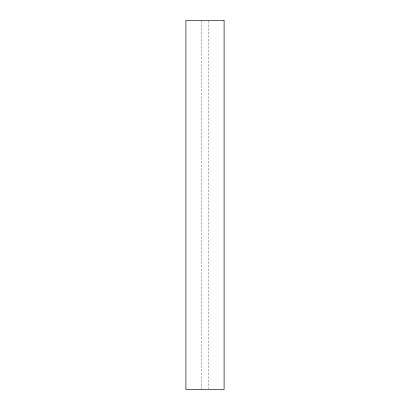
<?xml version="1.0" encoding="UTF-8"?>
<svg xmlns="http://www.w3.org/2000/svg" width="410" height="410" viewBox="0 0 410 410"><rect width="100%" height="100%" fill="white"/><g stroke="black" fill="none" stroke-linecap="round" stroke-linejoin="round"><path stroke-width="0.31" stroke-dasharray="2.05 1.54" d="M208.823 21.141L208.823 388.859M201.177 21.141L201.177 389.5"/><path stroke-width="0.61" d="M224.096 20.5L185.904 20.5L185.904 389.5L224.096 389.5L224.096 20.5"/></g></svg>
